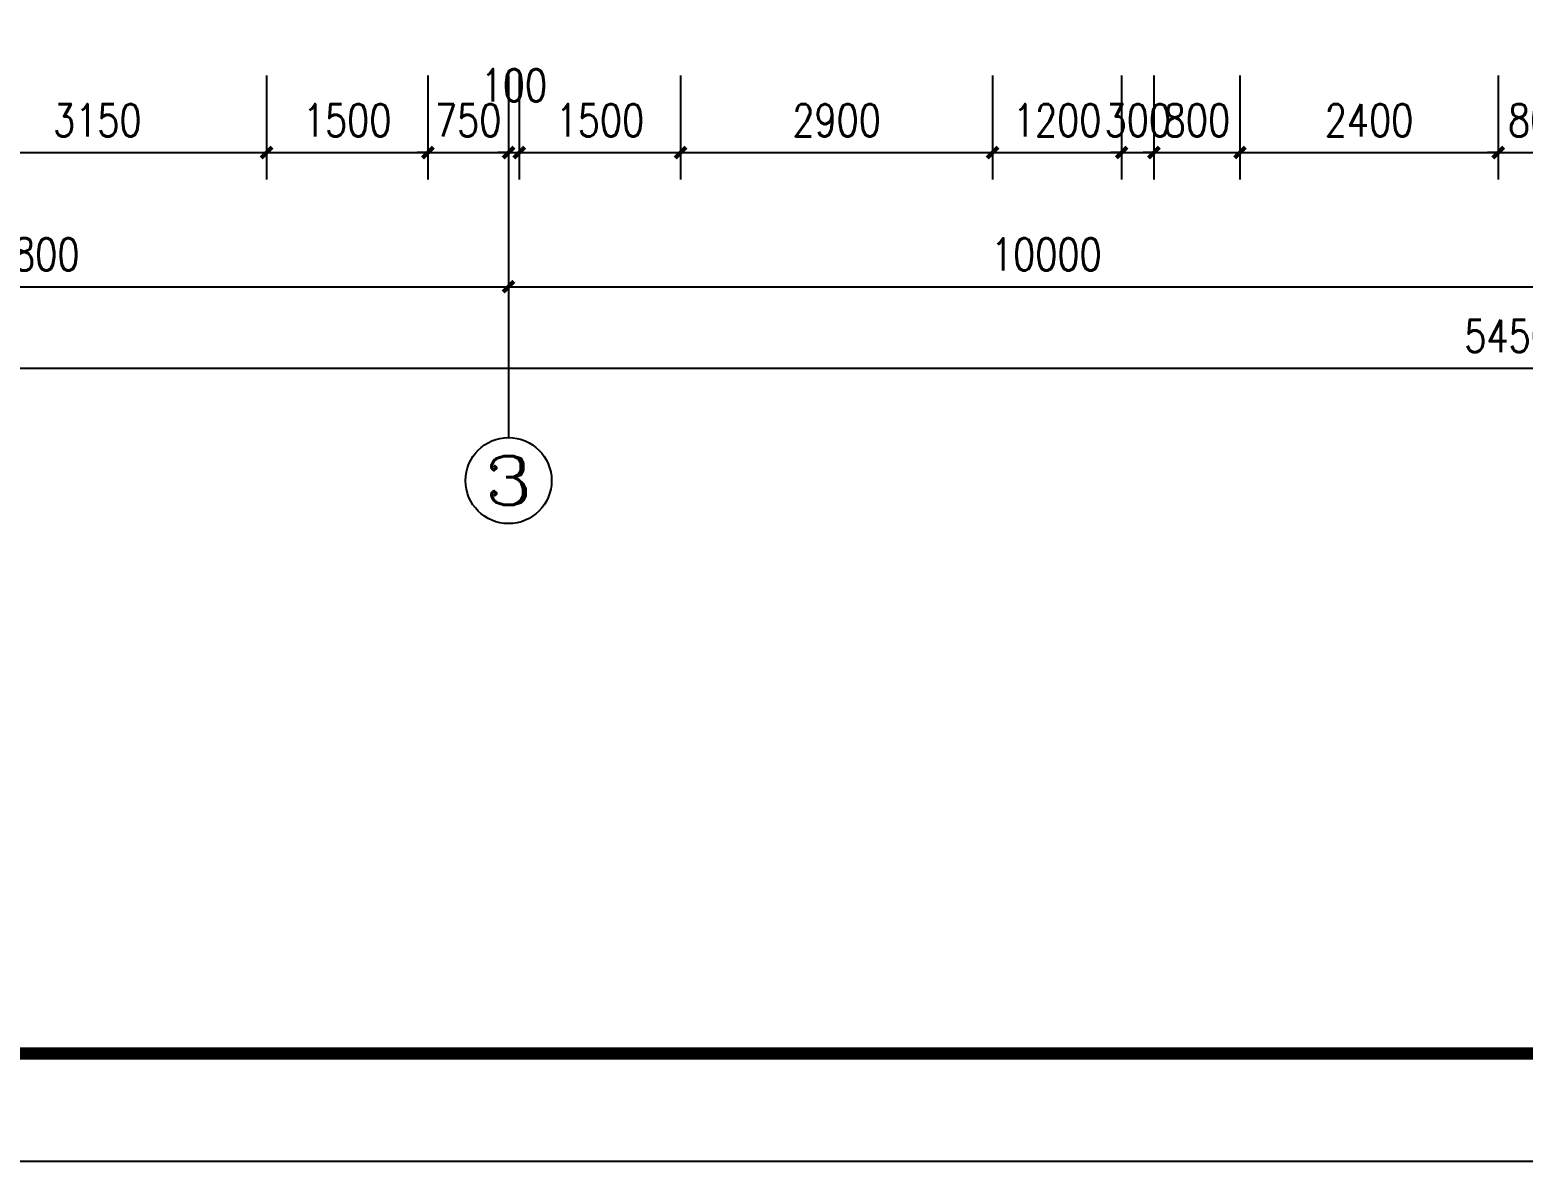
# Model space of a CAD drawing. Header units: millimetres. Extents: x 591771 to 1936534, y -622016 to 355666.
# Drawn here: x 619606 to 633488, y 231299 to 241809 of the extents above; entities that cross this region are included whole.
import ezdxf
from ezdxf.enums import TextEntityAlignment as Align

# ---------------------------------------------------------------- set-up
doc = ezdxf.new("R2010")
doc.units = ezdxf.units.MM
doc.header["$LTSCALE"] = 80
for name, color, linetype in [('\\M+5BDA8-\\M+5B3DF\\M+5B4E7', 3, 'Continuous'), ('\\M+5BDA8-\\M+5D6E1-\\M+5B1EA\\M+5D7A2', 3, 'Continuous'), ('\\M+5CDBC\\M+5BFF2', 252, 'Continuous'), ('AXIS_TEXT', 7, 'Continuous')]:
    doc.layers.add(name, color=color, linetype=linetype)
doc.styles.add('A-AXIS-LABEL', font='COMPLEX', dxfattribs={"bigfont": 'GBCBIG'})
doc.styles.add('COMPLEX', font='COMPLEX')
doc.styles.add('DIM_FONT', font='SIMPLEX.shx', dxfattribs={"width": 0.8})
doc.dimstyles.new('DIMN', dxfattribs={"dimtxt": 300, "dimasz": 100, "dimexe": 250, "dimexo": 300, "dimgap": 150, "dimtad": 1, "dimdec": 0, "dimzin": 0, "dimdsep": 46, "dimtxsty": 'DIM_FONT', "dimblk": 'ARCHTICK', "dimcen": 0.09, "dimclrt": 7, "dimazin": 2, "dimtfac": 1, "dimtdec": 0, "dimtix": 1, "dimtmove": 2, "dimatfit": 3, "dimldrblk": 'ARCHTICK', "dimfxl": 0, "dimtolj": 1, "dimtzin": 0, "dimarcsym": 0})

# ---------------------------------------------------------------- blocks, each defined once
blk = doc.blocks.new('_ArchTick')
at = {"color": 0, "linetype": 'ByBlock', "const_width": 0.4}
blk.add_lwpolyline([(-0.5, -0.5), (0.5, 0.5)], dxfattribs=at)
blk = doc.blocks.new('*D506')
at = {"layer": '\\M+5BDA8-\\M+5B3DF\\M+5B4E7', "color": 0, "lineweight": -2, "transparency": 16777216}
for p, q in [((618659, 241385), (618659, 240419)), ((621806, 241385), (621806, 240419)), ((618659, 240669), (621806, 240669))]:
    blk.add_line(p, q, dxfattribs=at)
at = {"layer": 'Defpoints', "color": 0, "transparency": 16777216}
for p in [(618659, 241685), (621806, 241685), (621806, 240669)]:
    blk.add_point(p, dxfattribs=at)
at = {"layer": '\\M+5BDA8-\\M+5B3DF\\M+5B4E7', "color": 0, "lineweight": -2, "transparency": 16777216, "xscale": 100, "yscale": 100, "zscale": 100, "rotation": 180}
blk.add_blockref('_ArchTick', (618659, 240669), dxfattribs=at)
at = {"layer": '\\M+5BDA8-\\M+5B3DF\\M+5B4E7', "color": 0, "lineweight": -2, "transparency": 16777216, "xscale": 100, "yscale": 100, "zscale": 100}
blk.add_blockref('_ArchTick', (621806, 240669), dxfattribs=at)
at = {"layer": '\\M+5BDA8-\\M+5B3DF\\M+5B4E7', "color": 7, "transparency": 16777216, "insert": (620233, 240969), "char_height": 300, "attachment_point": 5, "style": 'DIM_FONT'}
blk.add_mtext('\\A1;3150', dxfattribs=at)
blk = doc.blocks.new('*D507')
at = {"layer": '\\M+5BDA8-\\M+5B3DF\\M+5B4E7', "color": 0, "lineweight": -2, "transparency": 16777216}
for p, q in [((621806, 241385), (621806, 240419)), ((623306, 241385), (623306, 240419)), ((621806, 240669), (623306, 240669))]:
    blk.add_line(p, q, dxfattribs=at)
at = {"layer": 'Defpoints', "color": 0, "transparency": 16777216}
for p in [(621806, 241685), (623306, 241685), (623306, 240669)]:
    blk.add_point(p, dxfattribs=at)
at = {"layer": '\\M+5BDA8-\\M+5B3DF\\M+5B4E7', "color": 0, "lineweight": -2, "transparency": 16777216, "xscale": 100, "yscale": 100, "zscale": 100, "rotation": 180}
blk.add_blockref('_ArchTick', (621806, 240669), dxfattribs=at)
at = {"layer": '\\M+5BDA8-\\M+5B3DF\\M+5B4E7', "color": 0, "lineweight": -2, "transparency": 16777216, "xscale": 100, "yscale": 100, "zscale": 100}
blk.add_blockref('_ArchTick', (623306, 240669), dxfattribs=at)
at = {"layer": '\\M+5BDA8-\\M+5B3DF\\M+5B4E7', "color": 7, "transparency": 16777216, "insert": (622556, 240969), "char_height": 300, "attachment_point": 5, "style": 'DIM_FONT'}
blk.add_mtext('\\A1;1500', dxfattribs=at)
blk = doc.blocks.new('*D508')
at = {"layer": '\\M+5BDA8-\\M+5B3DF\\M+5B4E7', "color": 0, "lineweight": -2, "transparency": 16777216}
for p, q in [((623306, 241385), (623306, 240419)), ((624056, 241385), (624056, 240419)), ((623306, 240669), (623206, 240669)), ((623306, 240669), (624056, 240669)), ((624056, 240669), (624156, 240669))]:
    blk.add_line(p, q, dxfattribs=at)
at = {"layer": 'Defpoints', "color": 0, "transparency": 16777216}
for p in [(623306, 241685), (624056, 241685), (624056, 240669)]:
    blk.add_point(p, dxfattribs=at)
at = {"layer": '\\M+5BDA8-\\M+5B3DF\\M+5B4E7', "color": 0, "lineweight": -2, "transparency": 16777216, "xscale": 100, "yscale": 100, "zscale": 100}
blk.add_blockref('_ArchTick', (623306, 240669), dxfattribs=at)
at = {"layer": '\\M+5BDA8-\\M+5B3DF\\M+5B4E7', "color": 0, "lineweight": -2, "transparency": 16777216, "xscale": 100, "yscale": 100, "zscale": 100, "rotation": 180}
blk.add_blockref('_ArchTick', (624056, 240669), dxfattribs=at)
at = {"layer": '\\M+5BDA8-\\M+5B3DF\\M+5B4E7', "color": 7, "transparency": 16777216, "insert": (623681, 240969), "char_height": 300, "attachment_point": 5, "style": 'DIM_FONT'}
blk.add_mtext('\\A1;750', dxfattribs=at)
blk = doc.blocks.new('*D509')
at = {"layer": '\\M+5BDA8-\\M+5B3DF\\M+5B4E7', "color": 0, "lineweight": -2, "transparency": 16777216}
for p, q in [((624056, 241385), (624056, 240419)), ((624156, 241385), (624156, 240419)), ((624056, 240669), (623956, 240669)), ((624056, 240669), (624156, 240669)), ((624156, 240669), (624256, 240669))]:
    blk.add_line(p, q, dxfattribs=at)
at = {"layer": 'Defpoints', "color": 0, "transparency": 16777216}
for p in [(624056, 241685), (624156, 241685), (624156, 240669)]:
    blk.add_point(p, dxfattribs=at)
at = {"layer": '\\M+5BDA8-\\M+5B3DF\\M+5B4E7', "color": 0, "lineweight": -2, "transparency": 16777216, "xscale": 100, "yscale": 100, "zscale": 100}
blk.add_blockref('_ArchTick', (624056, 240669), dxfattribs=at)
at = {"layer": '\\M+5BDA8-\\M+5B3DF\\M+5B4E7', "color": 0, "lineweight": -2, "transparency": 16777216, "xscale": 100, "yscale": 100, "zscale": 100, "rotation": 180}
blk.add_blockref('_ArchTick', (624156, 240669), dxfattribs=at)
at = {"layer": '\\M+5BDA8-\\M+5B3DF\\M+5B4E7', "color": 7, "transparency": 16777216, "insert": (624106, 241294), "char_height": 300, "attachment_point": 5, "style": 'DIM_FONT'}
blk.add_mtext('\\A1;100', dxfattribs=at)
blk = doc.blocks.new('*D510')
at = {"layer": '\\M+5BDA8-\\M+5B3DF\\M+5B4E7', "color": 0, "lineweight": -2, "transparency": 16777216}
for p, q in [((624156, 241385), (624156, 240419)), ((625656, 241385), (625656, 240419)), ((624156, 240669), (625656, 240669))]:
    blk.add_line(p, q, dxfattribs=at)
at = {"layer": 'Defpoints', "color": 0, "transparency": 16777216}
for p in [(624156, 241685), (625656, 241685), (625656, 240669)]:
    blk.add_point(p, dxfattribs=at)
at = {"layer": '\\M+5BDA8-\\M+5B3DF\\M+5B4E7', "color": 0, "lineweight": -2, "transparency": 16777216, "xscale": 100, "yscale": 100, "zscale": 100, "rotation": 180}
blk.add_blockref('_ArchTick', (624156, 240669), dxfattribs=at)
at = {"layer": '\\M+5BDA8-\\M+5B3DF\\M+5B4E7', "color": 0, "lineweight": -2, "transparency": 16777216, "xscale": 100, "yscale": 100, "zscale": 100}
blk.add_blockref('_ArchTick', (625656, 240669), dxfattribs=at)
at = {"layer": '\\M+5BDA8-\\M+5B3DF\\M+5B4E7', "color": 7, "transparency": 16777216, "insert": (624906, 240969), "char_height": 300, "attachment_point": 5, "style": 'DIM_FONT'}
blk.add_mtext('\\A1;1500', dxfattribs=at)
blk = doc.blocks.new('*D511')
at = {"layer": '\\M+5BDA8-\\M+5B3DF\\M+5B4E7', "color": 0, "lineweight": -2, "transparency": 16777216}
for p, q in [((625656, 241385), (625656, 240419)), ((628556, 241385), (628556, 240419)), ((625656, 240669), (628556, 240669))]:
    blk.add_line(p, q, dxfattribs=at)
at = {"layer": 'Defpoints', "color": 0, "transparency": 16777216}
for p in [(625656, 241685), (628556, 241685), (628556, 240669)]:
    blk.add_point(p, dxfattribs=at)
at = {"layer": '\\M+5BDA8-\\M+5B3DF\\M+5B4E7', "color": 0, "lineweight": -2, "transparency": 16777216, "xscale": 100, "yscale": 100, "zscale": 100, "rotation": 180}
blk.add_blockref('_ArchTick', (625656, 240669), dxfattribs=at)
at = {"layer": '\\M+5BDA8-\\M+5B3DF\\M+5B4E7', "color": 0, "lineweight": -2, "transparency": 16777216, "xscale": 100, "yscale": 100, "zscale": 100}
blk.add_blockref('_ArchTick', (628556, 240669), dxfattribs=at)
at = {"layer": '\\M+5BDA8-\\M+5B3DF\\M+5B4E7', "color": 7, "transparency": 16777216, "insert": (627106, 240969), "char_height": 300, "attachment_point": 5, "style": 'DIM_FONT'}
blk.add_mtext('\\A1;2900', dxfattribs=at)
blk = doc.blocks.new('*D512')
at = {"layer": '\\M+5BDA8-\\M+5B3DF\\M+5B4E7', "color": 0, "lineweight": -2, "transparency": 16777216}
for p, q in [((628556, 241385), (628556, 240419)), ((629756, 241385), (629756, 240419)), ((628556, 240669), (629756, 240669))]:
    blk.add_line(p, q, dxfattribs=at)
at = {"layer": 'Defpoints', "color": 0, "transparency": 16777216}
for p in [(628556, 241685), (629756, 241685), (629756, 240669)]:
    blk.add_point(p, dxfattribs=at)
at = {"layer": '\\M+5BDA8-\\M+5B3DF\\M+5B4E7', "color": 0, "lineweight": -2, "transparency": 16777216, "xscale": 100, "yscale": 100, "zscale": 100, "rotation": 180}
blk.add_blockref('_ArchTick', (628556, 240669), dxfattribs=at)
at = {"layer": '\\M+5BDA8-\\M+5B3DF\\M+5B4E7', "color": 0, "lineweight": -2, "transparency": 16777216, "xscale": 100, "yscale": 100, "zscale": 100}
blk.add_blockref('_ArchTick', (629756, 240669), dxfattribs=at)
at = {"layer": '\\M+5BDA8-\\M+5B3DF\\M+5B4E7', "color": 7, "transparency": 16777216, "insert": (629156, 240969), "char_height": 300, "attachment_point": 5, "style": 'DIM_FONT'}
blk.add_mtext('\\A1;1200', dxfattribs=at)
blk = doc.blocks.new('*D513')
at = {"layer": '\\M+5BDA8-\\M+5B3DF\\M+5B4E7', "color": 0, "lineweight": -2, "transparency": 16777216}
for p, q in [((629756, 241385), (629756, 240419)), ((630056, 241385), (630056, 240419)), ((629756, 240669), (629656, 240669)), ((629756, 240669), (630056, 240669)), ((630056, 240669), (630156, 240669))]:
    blk.add_line(p, q, dxfattribs=at)
at = {"layer": 'Defpoints', "color": 0, "transparency": 16777216}
for p in [(629756, 241685), (630056, 241685), (630056, 240669)]:
    blk.add_point(p, dxfattribs=at)
at = {"layer": '\\M+5BDA8-\\M+5B3DF\\M+5B4E7', "color": 0, "lineweight": -2, "transparency": 16777216, "xscale": 100, "yscale": 100, "zscale": 100}
blk.add_blockref('_ArchTick', (629756, 240669), dxfattribs=at)
at = {"layer": '\\M+5BDA8-\\M+5B3DF\\M+5B4E7', "color": 0, "lineweight": -2, "transparency": 16777216, "xscale": 100, "yscale": 100, "zscale": 100, "rotation": 180}
blk.add_blockref('_ArchTick', (630056, 240669), dxfattribs=at)
at = {"layer": '\\M+5BDA8-\\M+5B3DF\\M+5B4E7', "color": 7, "transparency": 16777216, "insert": (629906, 240969), "char_height": 300, "attachment_point": 5, "style": 'DIM_FONT'}
blk.add_mtext('\\A1;300', dxfattribs=at)
blk = doc.blocks.new('*D514')
at = {"layer": '\\M+5BDA8-\\M+5B3DF\\M+5B4E7', "color": 0, "lineweight": -2, "transparency": 16777216}
for p, q in [((630056, 241385), (630056, 240419)), ((630856, 241385), (630856, 240419)), ((630056, 240669), (629956, 240669)), ((630056, 240669), (630856, 240669)), ((630856, 240669), (630956, 240669))]:
    blk.add_line(p, q, dxfattribs=at)
at = {"layer": 'Defpoints', "color": 0, "transparency": 16777216}
for p in [(630056, 241685), (630856, 241685), (630856, 240669)]:
    blk.add_point(p, dxfattribs=at)
at = {"layer": '\\M+5BDA8-\\M+5B3DF\\M+5B4E7', "color": 0, "lineweight": -2, "transparency": 16777216, "xscale": 100, "yscale": 100, "zscale": 100}
blk.add_blockref('_ArchTick', (630056, 240669), dxfattribs=at)
at = {"layer": '\\M+5BDA8-\\M+5B3DF\\M+5B4E7', "color": 0, "lineweight": -2, "transparency": 16777216, "xscale": 100, "yscale": 100, "zscale": 100, "rotation": 180}
blk.add_blockref('_ArchTick', (630856, 240669), dxfattribs=at)
at = {"layer": '\\M+5BDA8-\\M+5B3DF\\M+5B4E7', "color": 7, "transparency": 16777216, "insert": (630456, 240969), "char_height": 300, "attachment_point": 5, "style": 'DIM_FONT'}
blk.add_mtext('\\A1;800', dxfattribs=at)
blk = doc.blocks.new('*D515')
at = {"layer": '\\M+5BDA8-\\M+5B3DF\\M+5B4E7', "color": 0, "lineweight": -2, "transparency": 16777216}
for p, q in [((630856, 241385), (630856, 240419)), ((633256, 241385), (633256, 240419)), ((630856, 240669), (633256, 240669))]:
    blk.add_line(p, q, dxfattribs=at)
at = {"layer": 'Defpoints', "color": 0, "transparency": 16777216}
for p in [(630856, 241685), (633256, 241685), (633256, 240669)]:
    blk.add_point(p, dxfattribs=at)
at = {"layer": '\\M+5BDA8-\\M+5B3DF\\M+5B4E7', "color": 0, "lineweight": -2, "transparency": 16777216, "xscale": 100, "yscale": 100, "zscale": 100, "rotation": 180}
blk.add_blockref('_ArchTick', (630856, 240669), dxfattribs=at)
at = {"layer": '\\M+5BDA8-\\M+5B3DF\\M+5B4E7', "color": 0, "lineweight": -2, "transparency": 16777216, "xscale": 100, "yscale": 100, "zscale": 100}
blk.add_blockref('_ArchTick', (633256, 240669), dxfattribs=at)
at = {"layer": '\\M+5BDA8-\\M+5B3DF\\M+5B4E7', "color": 7, "transparency": 16777216, "insert": (632056, 240969), "char_height": 300, "attachment_point": 5, "style": 'DIM_FONT'}
blk.add_mtext('\\A1;2400', dxfattribs=at)
blk = doc.blocks.new('*D516')
at = {"layer": '\\M+5BDA8-\\M+5B3DF\\M+5B4E7', "color": 0, "lineweight": -2, "transparency": 16777216}
for p, q in [((633256, 241385), (633256, 240419)), ((634056, 241385), (634056, 240419)), ((633256, 240669), (633156, 240669)), ((633256, 240669), (634056, 240669)), ((634056, 240669), (634156, 240669))]:
    blk.add_line(p, q, dxfattribs=at)
at = {"layer": 'Defpoints', "color": 0, "transparency": 16777216}
for p in [(633256, 241685), (634056, 241685), (634056, 240669)]:
    blk.add_point(p, dxfattribs=at)
at = {"layer": '\\M+5BDA8-\\M+5B3DF\\M+5B4E7', "color": 0, "lineweight": -2, "transparency": 16777216, "xscale": 100, "yscale": 100, "zscale": 100}
blk.add_blockref('_ArchTick', (633256, 240669), dxfattribs=at)
at = {"layer": '\\M+5BDA8-\\M+5B3DF\\M+5B4E7', "color": 0, "lineweight": -2, "transparency": 16777216, "xscale": 100, "yscale": 100, "zscale": 100, "rotation": 180}
blk.add_blockref('_ArchTick', (634056, 240669), dxfattribs=at)
at = {"layer": '\\M+5BDA8-\\M+5B3DF\\M+5B4E7', "color": 7, "transparency": 16777216, "insert": (633656, 240969), "char_height": 300, "attachment_point": 5, "style": 'DIM_FONT'}
blk.add_mtext('\\A1;800', dxfattribs=at)
blk = doc.blocks.new('*D663')
at = {"layer": '\\M+5BDA8-\\M+5B3DF\\M+5B4E7', "color": 0, "lineweight": -2, "transparency": 16777216}
for p, q in [((606206, 241126), (606206, 238416)), ((660707, 241126), (660707, 238416)), ((606206, 238666), (660707, 238666))]:
    blk.add_line(p, q, dxfattribs=at)
at = {"layer": 'Defpoints', "color": 0, "transparency": 16777216}
for p in [(606206, 241426), (660707, 241426), (660707, 238666)]:
    blk.add_point(p, dxfattribs=at)
at = {"layer": '\\M+5BDA8-\\M+5B3DF\\M+5B4E7', "color": 0, "lineweight": -2, "transparency": 16777216, "xscale": 100, "yscale": 100, "zscale": 100}
for p, rotation in [((606206, 238666), 180.0000912769842), ((660707, 238666), 9.127698415491479e-05)]:
    blk.add_blockref('_ArchTick', p, dxfattribs=dict(at, rotation=rotation))
at = {"layer": '\\M+5BDA8-\\M+5B3DF\\M+5B4E7', "color": 7, "transparency": 16777216, "insert": (633456, 238966), "char_height": 300, "attachment_point": 5, "rotation": 0.0001, "style": 'DIM_FONT'}
blk.add_mtext('\\A1;54500', dxfattribs=at)
blk = doc.blocks.new('*D681')
at = {"layer": '\\M+5BDA8-\\M+5B3DF\\M+5B4E7', "color": 0, "lineweight": -2, "transparency": 16777216}
for p, q in [((615256, 240959), (615256, 239173)), ((624056, 240959), (624056, 239173)), ((615256, 239423), (624056, 239423))]:
    blk.add_line(p, q, dxfattribs=at)
at = {"layer": 'Defpoints', "color": 0, "transparency": 16777216}
for p in [(615256, 241259), (624056, 241259), (624056, 239423)]:
    blk.add_point(p, dxfattribs=at)
at = {"layer": '\\M+5BDA8-\\M+5B3DF\\M+5B4E7', "color": 0, "lineweight": -2, "transparency": 16777216, "xscale": 100, "yscale": 100, "zscale": 100, "rotation": 180}
blk.add_blockref('_ArchTick', (615256, 239423), dxfattribs=at)
at = {"layer": '\\M+5BDA8-\\M+5B3DF\\M+5B4E7', "color": 0, "lineweight": -2, "transparency": 16777216, "xscale": 100, "yscale": 100, "zscale": 100}
blk.add_blockref('_ArchTick', (624056, 239423), dxfattribs=at)
at = {"layer": '\\M+5BDA8-\\M+5B3DF\\M+5B4E7', "color": 7, "transparency": 16777216, "insert": (619656, 239723), "char_height": 300, "attachment_point": 5, "style": 'DIM_FONT'}
blk.add_mtext('\\A1;8800', dxfattribs=at)
blk = doc.blocks.new('*D682')
at = {"layer": '\\M+5BDA8-\\M+5B3DF\\M+5B4E7', "color": 0, "lineweight": -2, "transparency": 16777216}
for p, q in [((624056, 240959), (624056, 239173)), ((634056, 240959), (634056, 239173)), ((624056, 239423), (634056, 239423))]:
    blk.add_line(p, q, dxfattribs=at)
at = {"layer": 'Defpoints', "color": 0, "transparency": 16777216}
for p in [(624056, 241259), (634056, 241259), (634056, 239423)]:
    blk.add_point(p, dxfattribs=at)
at = {"layer": '\\M+5BDA8-\\M+5B3DF\\M+5B4E7', "color": 0, "lineweight": -2, "transparency": 16777216, "xscale": 100, "yscale": 100, "zscale": 100, "rotation": 180}
blk.add_blockref('_ArchTick', (624056, 239423), dxfattribs=at)
at = {"layer": '\\M+5BDA8-\\M+5B3DF\\M+5B4E7', "color": 0, "lineweight": -2, "transparency": 16777216, "xscale": 100, "yscale": 100, "zscale": 100}
blk.add_blockref('_ArchTick', (634056, 239423), dxfattribs=at)
at = {"layer": '\\M+5BDA8-\\M+5B3DF\\M+5B4E7', "color": 7, "transparency": 16777216, "insert": (629056, 239723), "char_height": 300, "attachment_point": 5, "style": 'DIM_FONT'}
blk.add_mtext('\\A1;10000', dxfattribs=at)
blk = doc.blocks.new('_AXISO')
blk.add_circle((0, 0), 0.5)
at = {"layer": 'AXIS_TEXT', "style": 'COMPLEX'}
blk.add_attdef('A', text='', height=0.56, dxfattribs=at).set_placement((-0.25, -0.28), (0.25, -0.28), align=Align.FIT)

msp = doc.modelspace()

# ---------------------------------------------------------------- linework, layer by layer
at = {"layer": '\\M+5BDA8-\\M+5D6E1-\\M+5B1EA\\M+5D7A2'}
msp.add_line((624056.2, 240021.2), (624056.2, 238021.2), dxfattribs=at)
at = {"layer": '\\M+5CDBC\\M+5BFF2', "color": 2}
msp.add_lwpolyline([(595259.9, 231298.7), (679359.9, 231298.7), (679359.9, 290698.7), (595259.9, 290698.7)], close=True, dxfattribs=at)
at = {"layer": '\\M+5CDBC\\M+5BFF2', "color": 2, "const_width": 112.5}
msp.add_lwpolyline([(596260, 232298.7), (678359.9, 232298.7), (678359.9, 289698.7), (596260, 289698.7)], close=True, dxfattribs=at)

# ---------------------------------------------------------------- block references
at = {"layer": '\\M+5BDA8-\\M+5D6E1-\\M+5B1EA\\M+5D7A2'}
ref = msp.add_blockref('_AXISO', (624056.2, 237621.2), dxfattribs=dict(at, xscale=800, yscale=800, zscale=800))
ref.add_attrib('A', '3', dxfattribs={"layer": 'AXIS_TEXT', "height": 452.5, "style": 'A-AXIS-LABEL', "width": 1.5}).set_placement((623829.9, 237394.9), (624282.4, 237394.9), align=Align.FIT)

# ---------------------------------------------------------------- dimensions: what is measured, and where the dimension line sits
at = {"layer": '\\M+5BDA8-\\M+5B3DF\\M+5B4E7'}
dim = msp.add_aligned_dim(p1=(618659.5, 241685.1), p2=(621806.2, 241685.1), distance=-1016.1, text='3150', dimstyle='DIMN', dxfattribs=at)
dim.commit()
dim.dimension.update_dxf_attribs({"geometry": '*D506', "text_midpoint": (620232.8, 240969)})
for p1, p2, distance, picture, middle in [((621806.2, 241685.1), (623306.2, 241685.1), -1016.1, '*D507', (622556.2, 240969)), ((623306.2, 241685.1), (624056.2, 241685.1), -1016.1, '*D508', (623681.2, 240969)), ((624156.2, 241685.1), (625656.2, 241685.1), -1016.1, '*D510', (624906.2, 240969)), ((625656.2, 241685.1), (628556.1, 241685.1), -1016.1, '*D511', (627106.1, 240969)), ((628556.1, 241685.1), (629756.1, 241685.1), -1016.1, '*D512', (629156.1, 240969)), ((629756.1, 241685.1), (630056.1, 241685.1), -1016.1, '*D513', (629906.1, 240969)), ((630056.1, 241685.1), (630856.2, 241685.1), -1016.1, '*D514', (630456.1, 240969)), ((630856.2, 241685.1), (633256.2, 241685.1), -1016.1, '*D515', (632056.2, 240969)), ((633256.2, 241685.1), (634056.2, 241685.1), -1016.1, '*D516', (633656.2, 240969)), ((606206.1, 241426.3), (660706.5, 241426.4), -2759.9, '*D663', (633456.3, 238966.5)), ((615256.1, 241258.6), (624056.2, 241258.6), -1835.5, '*D681', (619656.1, 239723.1)), ((624056.2, 241258.6), (634056.2, 241258.6), -1835.5, '*D682', (629056.2, 239723.1))]:
    dim = msp.add_aligned_dim(p1=p1, p2=p2, distance=distance, dimstyle='DIMN', dxfattribs=at)
    dim.commit()
    dim.dimension.update_dxf_attribs({"geometry": picture, "text_midpoint": middle})
dim = msp.add_linear_dim(base=(624156.2, 240669), p1=(624056.2, 241685.1), p2=(624156.2, 241685.1), angle=0, dimstyle='DIMN', dxfattribs=at)
dim.commit()
dim.dimension.update_dxf_attribs({"geometry": '*D509', "text_midpoint": (624106.2, 241294), "dimtype": 129})

doc.saveas('drawing.dxf')
